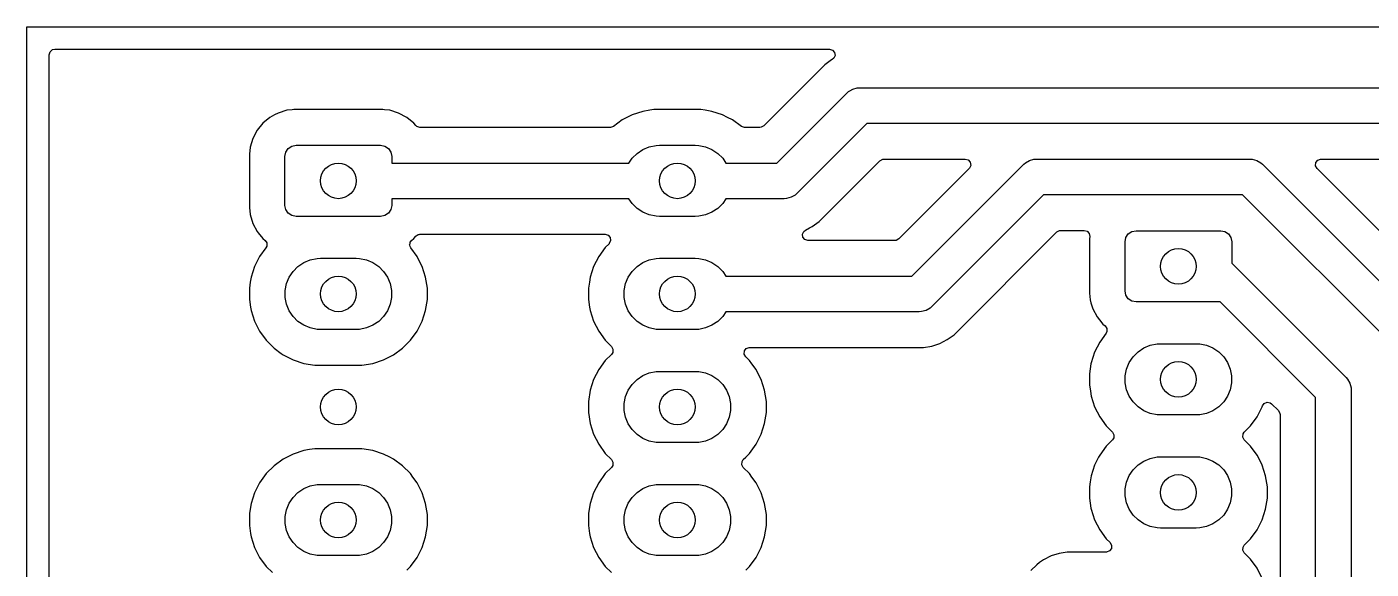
# Model space of a CAD drawing. Extents: x 44.5 to 133, y -119 to -55.5.
# Drawn here: x 44.5 to 74.71, y -67.68 to -55.5 of the extents above; entities that cross this region are included whole.
import ezdxf

# ---------------------------------------------------------------- set-up
doc = ezdxf.new("R2010")
doc.units = 0
doc.layers.add('BLACK', color=7, linetype='CONTINUOUS')

msp = doc.modelspace()

# ---------------------------------------------------------------- linework, layer by layer
at = {"layer": 'BLACK', "linetype": 'CONTINUOUS'}
for p, q in [((44.5, -55.5), (133, -55.5)), ((44.5, -119), (44.5, -55.5)), ((45.0005, -56.1245), (45.020185, -56.057461)), ((45.0005, -74.074038), (45.0005, -56.1245)), ((45.020185, -56.057461), (45.072989, -56.011706)), ((45.072989, -56.011706), (45.1245, -56.0005)), ((45.1245, -56.0005), (62.541638, -56.0005)), ((62.541638, -56.0005), (62.608677, -56.020185)), ((62.608677, -56.020185), (62.654432, -56.072989)), ((62.664376, -56.142147), (62.635351, -56.205703)), ((62.654432, -56.072989), (62.664376, -56.142147)), ((62.430423, -56.353512), (61.060755, -57.723181)), ((62.583302, -56.242438), (62.430423, -56.353512)), ((62.597932, -56.234985), (62.583302, -56.242438)), ((62.635351, -56.205703), (62.597932, -56.234985)), ((61.356014, -58.56), (62.929657, -56.986357)), ((62.929657, -56.986357), (62.968995, -56.951859)), ((62.968995, -56.951859), (62.996323, -56.936081)), ((62.996323, -56.936081), (63.059427, -56.899648)), ((63.059427, -56.899648), (63.16029, -56.872622)), ((63.16029, -56.872622), (63.2125, -56.8692)), ((63.2125, -56.8692), (76.7909, -56.8692)), ((50.344067, -57.374699), (50.146043, -57.434769)), ((50.460298, -57.363251), (50.344067, -57.374699)), ((50.498392, -57.3595), (50.460298, -57.363251)), ((52.501608, -57.3595), (50.498392, -57.3595)), ((52.536805, -57.362966), (52.501608, -57.3595)), ((52.655934, -57.374699), (52.536805, -57.362966)), ((52.655934, -57.3747), (52.655932, -57.374699)), ((52.655932, -57.374699), (52.655934, -57.374699)), ((52.853954, -57.434768), (52.655934, -57.3747)), ((58.345214, -57.39891), (58.105616, -57.47676)), ((58.498076, -57.374699), (58.345214, -57.39891)), ((58.594038, -57.3595), (58.498076, -57.374699)), ((59.645962, -57.3595), (58.594038, -57.3595)), ((59.74193, -57.3747), (59.645962, -57.3595)), ((59.894785, -57.39891), (59.74193, -57.3747)), ((60.134383, -57.47676), (59.894785, -57.39891)), ((49.803589, -57.663589), (49.672317, -57.823547)), ((49.963547, -57.532317), (49.803589, -57.663589)), ((49.963548, -57.532316), (49.963547, -57.532317)), ((49.96355, -57.532315), (49.963548, -57.532316)), ((50.067487, -57.476759), (49.96355, -57.532315)), ((50.146043, -57.434769), (50.067487, -57.476759)), ((53.03645, -57.532315), (52.853954, -57.434768)), ((53.036453, -57.532317), (53.03645, -57.532315)), ((53.19641, -57.663589), (53.036452, -57.532317)), ((53.036452, -57.532317), (53.036453, -57.532317)), ((53.237915, -57.714164), (53.19641, -57.663589)), ((57.881151, -57.591132), (57.682007, -57.735818)), ((58.105616, -57.47676), (57.881151, -57.591132)), ((60.243418, -57.532317), (60.134383, -57.47676)), ((60.358845, -57.59113), (60.243418, -57.532317)), ((60.358847, -57.591131), (60.358845, -57.59113)), ((60.358848, -57.591132), (60.358847, -57.591131)), ((60.557993, -57.735818), (60.358848, -57.591132)), ((63.378186, -57.6692), (61.804543, -59.242843)), ((76.625214, -57.6692), (63.378186, -57.6692)), ((49.672317, -57.823547), (49.574769, -58.006043)), ((53.26673, -57.739815), (53.237915, -57.714164)), ((53.333769, -57.7595), (53.26673, -57.739815)), ((57.609122, -57.7595), (53.333769, -57.7595)), ((57.616201, -57.759298), (57.609122, -57.7595)), ((57.682007, -57.735818), (57.616201, -57.759298)), ((60.563839, -57.739815), (60.557993, -57.735818)), ((60.630878, -57.7595), (60.563839, -57.739815)), ((60.973074, -57.7595), (60.630878, -57.7595)), ((60.999432, -57.756666), (60.973074, -57.7595)), ((61.060755, -57.723181), (60.999432, -57.756666)), ((49.514699, -58.204067), (49.4995, -58.358395)), ((49.574769, -58.006043), (49.514699, -58.204067)), ((50.31903, -58.314329), (50.373223, -58.233223)), ((50.373223, -58.233223), (50.454329, -58.17903)), ((50.454329, -58.17903), (50.55, -58.16)), ((50.55, -58.16), (52.45, -58.16)), ((52.45, -58.16), (52.545671, -58.17903)), ((52.545671, -58.17903), (52.626777, -58.233223)), ((52.626777, -58.233223), (52.68097, -58.314329)), ((58.212485, -58.341592), (58.342883, -58.254463)), ((58.342883, -58.254463), (58.487772, -58.194448)), ((58.487772, -58.194448), (58.641586, -58.163852)), ((58.641586, -58.163852), (58.72, -58.16)), ((58.72, -58.16), (59.52, -58.16)), ((59.52, -58.16), (59.598414, -58.163852)), ((59.598414, -58.163852), (59.752228, -58.194448)), ((59.752228, -58.194448), (59.897117, -58.254463)), ((59.897117, -58.254463), (60.027515, -58.341592)), ((49.4995, -58.358395), (49.4995, -59.561604)), ((50.3, -58.41), (50.31903, -58.314329)), ((50.3, -59.51), (50.3, -58.41)), ((52.68097, -58.314329), (52.7, -58.41)), ((52.7, -58.41), (52.7, -58.56)), ((52.7, -58.56), (58.029753, -58.56)), ((58.029753, -58.56), (58.101592, -58.452485)), ((58.101592, -58.452485), (58.212485, -58.341592)), ((60.027515, -58.341592), (60.138408, -58.452485)), ((60.138408, -58.452485), (60.210247, -58.56)), ((60.210247, -58.56), (61.356014, -58.56)), ((62.303774, -59.87569), (63.673445, -58.506019)), ((63.673445, -58.506019), (63.734768, -58.472534)), ((63.734768, -58.472534), (63.761126, -58.4697)), ((63.761126, -58.4697), (65.589575, -58.4697)), ((64.390714, -61.1), (66.902657, -58.588057)), ((65.589575, -58.4697), (65.656614, -58.489385)), ((65.656614, -58.489385), (65.702369, -58.542189)), ((65.702369, -58.542189), (65.712313, -58.611347)), ((66.902657, -58.588057), (66.941995, -58.553559)), ((66.941995, -58.553559), (67.032426, -58.501348)), ((67.032426, -58.501348), (67.13329, -58.474322)), ((67.13329, -58.474322), (67.1855, -58.4709)), ((67.1855, -58.4709), (71.9889, -58.4709)), ((71.9889, -58.4709), (72.04111, -58.474322)), ((72.04111, -58.474322), (72.141974, -58.501348)), ((72.141974, -58.501348), (72.232405, -58.553559)), ((72.232405, -58.553559), (72.271743, -58.588057)), ((72.271743, -58.588057), (75.881142, -62.197457)), ((73.46366, -58.620058), (73.468644, -58.550366)), ((73.468644, -58.550366), (73.510516, -58.494433)), ((73.510516, -58.494433), (73.57598, -58.470016)), ((73.57598, -58.470016), (73.584826, -58.4697)), ((73.584826, -58.4697), (76.242274, -58.4697)), ((65.677257, -58.681379), (64.847506, -59.51113)), ((65.683288, -58.674903), (65.677257, -58.681379)), ((65.712313, -58.611347), (65.683288, -58.674903)), ((73.497145, -58.681381), (73.46366, -58.620058)), ((75.787819, -60.972055), (73.497145, -58.681381)), ((50.31903, -59.605671), (50.3, -59.51)), ((52.7, -59.51), (52.68097, -59.605671)), ((58.029753, -59.36), (52.7, -59.36)), ((52.7, -59.36), (52.7, -59.51)), ((58.101592, -59.467515), (58.029753, -59.36)), ((58.212485, -59.578408), (58.101592, -59.467515)), ((60.138408, -59.467515), (60.027515, -59.578408)), ((60.210247, -59.36), (60.138408, -59.467515)), ((61.5217, -59.36), (60.210247, -59.36)), ((61.57391, -59.356578), (61.5217, -59.36)), ((61.674774, -59.329552), (61.57391, -59.356578)), ((61.765205, -59.277341), (61.674774, -59.329552)), ((61.804543, -59.242843), (61.765205, -59.277341)), ((64.847506, -59.51113), (64.095455, -60.263181)), ((67.351186, -59.2709), (64.839243, -61.782843)), ((71.823214, -59.2709), (67.351186, -59.2709)), ((75.1983, -62.645985), (71.823214, -59.2709)), ((49.4995, -59.561604), (49.514699, -59.715932)), ((49.514699, -59.715932), (49.5147, -59.715934)), ((49.5147, -59.715934), (49.574768, -59.913954)), ((50.373223, -59.686777), (50.31903, -59.605671)), ((50.454329, -59.74097), (50.373223, -59.686777)), ((50.55, -59.76), (50.454329, -59.74097)), ((52.45, -59.76), (50.55, -59.76)), ((52.545671, -59.74097), (52.45, -59.76)), ((52.626777, -59.686777), (52.545671, -59.74097)), ((52.68097, -59.605671), (52.626777, -59.686777)), ((58.342883, -59.665537), (58.212485, -59.578408)), ((58.487772, -59.725552), (58.342883, -59.665537)), ((58.641586, -59.756148), (58.487772, -59.725552)), ((58.72, -59.76), (58.641586, -59.756148)), ((59.52, -59.76), (58.72, -59.76)), ((59.598414, -59.756148), (59.52, -59.76)), ((59.752228, -59.725552), (59.598414, -59.756148)), ((59.897117, -59.665537), (59.752228, -59.725552)), ((60.027515, -59.578408), (59.897117, -59.665537)), ((49.574768, -59.913954), (49.672315, -60.09645)), ((49.672315, -60.09645), (49.694979, -60.124066)), ((61.930872, -60.157853), (61.959897, -60.094297)), ((61.959897, -60.094297), (61.997315, -60.065015)), ((61.997315, -60.065015), (62.09202, -60.01676)), ((62.09202, -60.01676), (62.150899, -59.98676)), ((62.150899, -59.98676), (62.303774, -59.87569)), ((65.338474, -62.41569), (67.646444, -60.107718)), ((67.646444, -60.107718), (67.707767, -60.074234)), ((67.707767, -60.074234), (67.734125, -60.0714)), ((67.734125, -60.0714), (68.263074, -60.0714)), ((68.263074, -60.0714), (68.330113, -60.091085)), ((68.330113, -60.091085), (68.375868, -60.143889)), ((69.253223, -60.153223), (69.334329, -60.09903)), ((69.334329, -60.09903), (69.43, -60.08)), ((69.43, -60.08), (71.33, -60.08)), ((71.33, -60.08), (71.425671, -60.09903)), ((71.425671, -60.09903), (71.506777, -60.153223)), ((49.694979, -60.124066), (49.80359, -60.25641)), ((49.80359, -60.25641), (49.852049, -60.29618)), ((49.852049, -60.29618), (49.891383, -60.353926)), ((49.891383, -60.353926), (49.893254, -60.42377)), ((53.102816, -60.399112), (53.110517, -60.365992)), ((53.103163, -60.400086), (53.102816, -60.399112)), ((53.102946, -60.401097), (53.103163, -60.400086)), ((53.114873, -60.432904), (53.102946, -60.401097)), ((53.110517, -60.365992), (53.117677, -60.332798)), ((53.117677, -60.332798), (53.118455, -60.331856)), ((53.118455, -60.331856), (53.118641, -60.331058)), ((53.118641, -60.331058), (53.138779, -60.304506)), ((53.138779, -60.304506), (53.143153, -60.300116)), ((53.143153, -60.300116), (53.19641, -60.25641)), ((53.19641, -60.25641), (53.241708, -60.201213)), ((53.241708, -60.201213), (53.245934, -60.196973)), ((53.245934, -60.196973), (53.271533, -60.182935)), ((53.271533, -60.182935), (53.295661, -60.166501)), ((53.295661, -60.166501), (53.303861, -60.165209)), ((53.303861, -60.165209), (53.307198, -60.16338)), ((53.307198, -60.16338), (53.312937, -60.16378)), ((53.312937, -60.16378), (53.333769, -60.1605)), ((53.333769, -60.1605), (57.496689, -60.1605)), ((57.496689, -60.1605), (57.563728, -60.180185)), ((57.58437, -60.372181), (57.499205, -60.457345)), ((57.563728, -60.180185), (57.609483, -60.232989)), ((57.590402, -60.365703), (57.58437, -60.372181)), ((57.619427, -60.302147), (57.590402, -60.365703)), ((57.609483, -60.232989), (57.619427, -60.302147)), ((61.940816, -60.227011), (61.930872, -60.157853)), ((61.986571, -60.279815), (61.940816, -60.227011)), ((62.05361, -60.2995), (61.986571, -60.279815)), ((64.007774, -60.2995), (62.05361, -60.2995)), ((64.034132, -60.296666), (64.007774, -60.2995)), ((64.095455, -60.263181), (64.034132, -60.296666)), ((68.375868, -60.143889), (68.386477, -60.207554)), ((68.380759, -60.265616), (68.3795, -60.278395)), ((68.3795, -60.278395), (68.3795, -61.481604)), ((68.386477, -60.207554), (68.380759, -60.265616)), ((69.18, -60.33), (69.19903, -60.234329)), ((69.18, -61.43), (69.18, -60.33)), ((69.19903, -60.234329), (69.253223, -60.153223)), ((71.506777, -60.153223), (71.56097, -60.234329)), ((71.56097, -60.234329), (71.58, -60.33)), ((71.58, -60.33), (71.58, -60.810714)), ((49.731129, -60.661155), (49.61676, -60.885616)), ((49.873703, -60.464918), (49.731129, -60.661155)), ((49.893254, -60.42377), (49.873703, -60.464918)), ((50.867772, -60.734448), (51.021586, -60.703852)), ((51.021586, -60.703852), (51.1, -60.7)), ((51.1, -60.7), (51.9, -60.7)), ((51.9, -60.7), (51.978414, -60.703852)), ((51.978414, -60.703852), (52.132228, -60.734448)), ((53.126296, -60.464918), (53.114873, -60.432904)), ((53.26887, -60.661155), (53.126296, -60.464918)), ((53.310997, -60.743834), (53.26887, -60.661155)), ((57.351132, -60.661151), (57.23676, -60.885616)), ((57.499201, -60.45735), (57.351132, -60.661151)), ((57.499205, -60.457345), (57.499201, -60.45735)), ((58.487772, -60.734448), (58.641586, -60.703852)), ((58.641586, -60.703852), (58.72, -60.7)), ((58.72, -60.7), (59.52, -60.7)), ((59.52, -60.7), (59.598414, -60.703852)), ((59.598414, -60.703852), (59.752228, -60.734448)), ((49.61676, -60.885616), (49.53891, -61.125214)), ((50.394463, -61.122883), (50.481592, -60.992485)), ((50.481592, -60.992485), (50.592485, -60.881592)), ((50.592485, -60.881592), (50.722883, -60.794463)), ((50.722883, -60.794463), (50.867772, -60.734448)), ((52.132228, -60.734448), (52.277117, -60.794463)), ((52.277117, -60.794463), (52.407515, -60.881592)), ((52.407515, -60.881592), (52.518408, -60.992485)), ((52.518408, -60.992485), (52.605537, -61.122883)), ((53.383239, -60.885616), (53.310997, -60.743834)), ((53.383239, -60.885618), (53.383239, -60.885616)), ((53.383241, -60.885621), (53.383239, -60.885618)), ((53.46109, -61.125215), (53.383241, -60.885621)), ((57.23676, -60.885616), (57.15891, -61.125214)), ((58.014463, -61.122883), (58.101592, -60.992485)), ((58.101592, -60.992485), (58.212485, -60.881592)), ((58.212485, -60.881592), (58.342883, -60.794463)), ((58.342883, -60.794463), (58.487772, -60.734448)), ((59.752228, -60.734448), (59.897117, -60.794463)), ((59.897117, -60.794463), (60.027515, -60.881592)), ((60.027515, -60.881592), (60.138408, -60.992485)), ((60.138408, -60.992485), (60.210247, -61.1)), ((71.58, -60.810714), (74.147342, -63.378057)), ((49.521392, -61.235818), (49.4995, -61.374038)), ((49.53891, -61.125214), (49.521392, -61.235818)), ((50.303852, -61.421586), (50.334448, -61.267772)), ((50.334448, -61.267772), (50.394463, -61.122883)), ((52.605537, -61.122883), (52.665552, -61.267772)), ((52.665552, -61.267772), (52.696148, -61.421586)), ((53.5005, -61.374038), (53.46109, -61.125215)), ((57.141392, -61.235818), (57.1195, -61.374038)), ((57.15891, -61.125214), (57.141392, -61.235818)), ((57.923852, -61.421586), (57.954448, -61.267772)), ((57.954448, -61.267772), (58.014463, -61.122883)), ((60.210247, -61.1), (64.390714, -61.1)), ((49.4995, -61.374038), (49.4995, -61.625962)), ((49.4995, -61.625962), (49.526741, -61.797953)), ((50.303852, -61.578414), (50.303852, -61.421586)), ((50.334448, -61.732228), (50.303852, -61.578414)), ((52.696148, -61.578414), (52.665552, -61.732228)), ((52.696148, -61.421586), (52.696148, -61.578414)), ((53.46109, -61.874785), (53.5005, -61.625962)), ((53.5005, -61.625962), (53.5005, -61.374038)), ((57.1195, -61.374038), (57.1195, -61.625962)), ((57.1195, -61.625962), (57.146741, -61.797953)), ((57.923852, -61.578414), (57.923852, -61.421586)), ((57.954448, -61.732228), (57.923852, -61.578414)), ((68.3795, -61.481604), (68.394699, -61.635932)), ((69.19903, -61.525671), (69.18, -61.43)), ((69.253223, -61.606777), (69.19903, -61.525671)), ((69.334329, -61.66097), (69.253223, -61.606777)), ((49.526741, -61.797953), (49.53891, -61.874785)), ((49.53891, -61.874785), (49.61676, -62.114383)), ((50.394463, -61.877117), (50.334448, -61.732228)), ((50.481592, -62.007515), (50.394463, -61.877117)), ((52.605537, -61.877117), (52.518408, -62.007515)), ((52.665552, -61.732228), (52.605537, -61.877117)), ((53.383241, -62.114379), (53.46109, -61.874785)), ((57.146741, -61.797953), (57.15891, -61.874785)), ((57.15891, -61.874785), (57.23676, -62.114383)), ((58.014463, -61.877117), (57.954448, -61.732228)), ((58.101592, -62.007515), (58.014463, -61.877117)), ((60.210247, -61.9), (60.138408, -62.007515)), ((64.5564, -61.9), (60.210247, -61.9)), ((64.60861, -61.896578), (64.5564, -61.9)), ((64.709474, -61.869552), (64.60861, -61.896578)), ((64.799905, -61.817341), (64.709474, -61.869552)), ((64.839243, -61.782843), (64.799905, -61.817341)), ((68.394699, -61.635932), (68.413989, -61.699522)), ((68.413989, -61.699522), (68.454768, -61.833954)), ((68.454768, -61.833954), (68.552315, -62.01645)), ((69.43, -61.68), (69.334329, -61.66097)), ((71.317914, -61.68), (69.43, -61.68)), ((73.4645, -63.826585), (71.317914, -61.68)), ((49.61676, -62.114383), (49.731132, -62.338848)), ((50.592485, -62.118408), (50.481592, -62.007515)), ((50.722883, -62.205537), (50.592485, -62.118408)), ((50.867772, -62.265552), (50.722883, -62.205537)), ((52.277117, -62.205537), (52.132228, -62.265552)), ((52.407515, -62.118408), (52.277117, -62.205537)), ((52.518408, -62.007515), (52.407515, -62.118408)), ((53.26887, -62.338845), (53.383241, -62.114379)), ((57.23676, -62.114383), (57.351132, -62.338848)), ((58.212485, -62.118408), (58.101592, -62.007515)), ((58.342883, -62.205537), (58.212485, -62.118408)), ((58.487772, -62.265552), (58.342883, -62.205537)), ((59.897117, -62.205537), (59.752228, -62.265552)), ((60.027515, -62.118408), (59.897117, -62.205537)), ((60.138408, -62.007515), (60.027515, -62.118408)), ((68.552315, -62.01645), (68.608748, -62.085214)), ((68.608748, -62.085214), (68.68359, -62.17641)), ((68.68359, -62.17641), (68.732049, -62.21618)), ((68.732049, -62.21618), (68.771383, -62.273926)), ((49.731132, -62.338848), (49.879201, -62.542649)), ((51.021586, -62.296148), (50.867772, -62.265552)), ((51.1, -62.3), (51.021586, -62.296148)), ((51.9, -62.3), (51.1, -62.3)), ((51.978414, -62.296148), (51.9, -62.3)), ((52.132228, -62.265552), (51.978414, -62.296148)), ((53.120793, -62.542656), (53.26887, -62.338845)), ((57.351132, -62.338848), (57.499201, -62.542649)), ((58.641586, -62.296148), (58.487772, -62.265552)), ((58.72, -62.3), (58.641586, -62.296148)), ((59.52, -62.3), (58.72, -62.3)), ((59.598414, -62.296148), (59.52, -62.3)), ((59.752228, -62.265552), (59.598414, -62.296148)), ((65.017232, -62.612547), (65.185599, -62.52676)), ((65.185599, -62.52676), (65.338474, -62.41569)), ((68.753703, -62.384918), (68.611129, -62.581155)), ((68.773254, -62.34377), (68.753703, -62.384918)), ((68.771383, -62.273926), (68.773254, -62.34377)), ((49.879201, -62.542649), (49.879205, -62.542654)), ((49.879205, -62.542654), (50.057345, -62.720794)), ((50.057345, -62.720794), (50.05735, -62.720798)), ((50.05735, -62.720798), (50.214241, -62.834785)), ((50.214241, -62.834785), (50.261155, -62.86887)), ((52.738845, -62.86887), (52.942656, -62.720793)), ((52.942656, -62.720793), (53.120793, -62.542656)), ((57.499201, -62.542649), (57.499205, -62.542654)), ((57.499205, -62.542654), (57.63887, -62.682319)), ((57.63887, -62.682319), (57.672355, -62.743642)), ((57.667371, -62.813334), (57.63887, -62.857681)), ((57.672355, -62.743642), (57.667371, -62.813334)), ((60.622145, -62.850858), (60.627129, -62.781166)), ((60.627129, -62.781166), (60.669001, -62.725233)), ((60.669001, -62.725233), (60.734465, -62.700816)), ((60.734465, -62.700816), (60.743311, -62.7005)), ((60.743311, -62.7005), (64.650886, -62.7005)), ((64.650886, -62.7005), (64.837518, -62.67094)), ((64.837518, -62.67094), (65.017232, -62.612547)), ((68.49676, -62.805616), (68.41891, -63.045214)), ((68.611129, -62.581155), (68.49676, -62.805616)), ((69.361592, -62.912485), (69.472485, -62.801592)), ((69.472485, -62.801592), (69.602883, -62.714463)), ((69.602883, -62.714463), (69.747772, -62.654448)), ((69.747772, -62.654448), (69.901586, -62.623852)), ((69.901586, -62.623852), (69.98, -62.62)), ((69.98, -62.62), (70.78, -62.62)), ((70.78, -62.62), (70.858414, -62.623852)), ((70.858414, -62.623852), (71.012228, -62.654448)), ((71.012228, -62.654448), (71.157117, -62.714463)), ((71.157117, -62.714463), (71.287515, -62.801592)), ((71.287515, -62.801592), (71.398408, -62.912485)), ((50.261155, -62.86887), (50.346158, -62.912181)), ((50.346158, -62.912181), (50.485616, -62.983239)), ((50.485616, -62.983239), (50.485618, -62.983239)), ((50.485618, -62.983239), (50.485621, -62.983241)), ((50.485621, -62.983241), (50.725215, -63.06109)), ((50.725215, -63.06109), (50.974038, -63.1005)), ((50.974038, -63.1005), (50.974039, -63.1005)), ((50.974039, -63.1005), (52.025961, -63.1005)), ((52.025961, -63.1005), (52.025962, -63.1005)), ((52.025962, -63.1005), (52.274785, -63.06109)), ((52.274785, -63.06109), (52.514379, -62.983241)), ((52.514379, -62.983241), (52.738845, -62.86887)), ((57.499201, -62.99735), (57.351132, -63.201151)), ((57.499205, -62.997345), (57.499201, -62.99735)), ((57.63887, -62.857681), (57.499205, -62.997345)), ((60.65563, -62.912181), (60.622145, -62.850858)), ((60.740794, -62.997345), (60.65563, -62.912181)), ((60.740798, -62.99735), (60.740794, -62.997345)), ((60.796762, -63.074379), (60.740798, -62.99735)), ((60.88887, -63.201155), (60.796762, -63.074379)), ((68.414291, -63.074379), (68.3795, -63.294038)), ((68.41891, -63.045214), (68.414291, -63.074379)), ((69.214448, -63.187772), (69.274463, -63.042883)), ((69.274463, -63.042883), (69.361592, -62.912485)), ((71.398408, -62.912485), (71.485537, -63.042883)), ((71.485537, -63.042883), (71.545552, -63.187772)), ((57.23676, -63.425616), (57.15891, -63.665214)), ((57.351132, -63.201151), (57.23676, -63.425616)), ((58.101592, -63.532485), (58.212485, -63.421592)), ((58.212485, -63.421592), (58.342883, -63.334463)), ((58.342883, -63.334463), (58.487772, -63.274448)), ((58.487772, -63.274448), (58.641586, -63.243852)), ((58.641586, -63.243852), (58.72, -63.24)), ((58.72, -63.24), (59.52, -63.24)), ((59.52, -63.24), (59.598414, -63.243852)), ((59.598414, -63.243852), (59.752228, -63.274448)), ((59.752228, -63.274448), (59.897117, -63.334463)), ((59.897117, -63.334463), (60.027515, -63.421592)), ((60.027515, -63.421592), (60.138408, -63.532485)), ((60.936196, -63.294038), (60.88887, -63.201155)), ((61.003239, -63.425616), (60.936196, -63.294038)), ((61.003239, -63.425618), (61.003239, -63.425616)), ((61.003241, -63.425621), (61.003239, -63.425618)), ((61.08109, -63.665215), (61.003241, -63.425621)), ((68.3795, -63.294038), (68.3795, -63.545962)), ((69.183852, -63.341586), (69.214448, -63.187772)), ((69.183852, -63.498414), (69.183852, -63.341586)), ((71.545552, -63.187772), (71.576148, -63.341586)), ((71.576148, -63.341586), (71.576148, -63.498414)), ((74.147342, -63.378057), (74.181841, -63.417395)), ((74.181841, -63.417395), (74.234052, -63.507827)), ((57.15891, -63.665214), (57.1195, -63.914038)), ((57.954448, -63.807772), (58.014463, -63.662883)), ((58.014463, -63.662883), (58.101592, -63.532485)), ((60.138408, -63.532485), (60.225537, -63.662883)), ((60.225537, -63.662883), (60.285552, -63.807772)), ((61.1205, -63.914038), (61.08109, -63.665215)), ((68.3795, -63.545962), (68.40194, -63.687642)), ((68.40194, -63.687642), (68.41891, -63.794785)), ((69.214448, -63.652228), (69.183852, -63.498414)), ((69.274463, -63.797117), (69.214448, -63.652228)), ((71.545552, -63.652228), (71.485537, -63.797117)), ((71.576148, -63.498414), (71.545552, -63.652228)), ((74.234052, -63.507827), (74.261078, -63.60869)), ((74.261078, -63.60869), (74.2645, -63.6609)), ((74.2645, -63.6609), (74.2645, -75.084414)), ((57.1195, -63.914038), (57.1195, -64.165961)), ((57.923852, -63.961586), (57.954448, -63.807772)), ((57.923852, -64.118414), (57.923852, -63.961586)), ((60.285552, -63.807772), (60.316148, -63.961586)), ((60.316148, -63.961586), (60.316148, -64.118414)), ((61.1205, -64.165962), (61.1205, -63.914038)), ((68.41891, -63.794785), (68.49676, -64.034383)), ((68.49676, -64.034383), (68.611132, -64.258848)), ((69.361592, -63.927515), (69.274463, -63.797117)), ((69.472485, -64.038408), (69.361592, -63.927515)), ((69.602883, -64.125537), (69.472485, -64.038408)), ((71.287515, -64.038408), (71.157117, -64.125537)), ((71.398408, -63.927515), (71.287515, -64.038408)), ((71.485537, -63.797117), (71.398408, -63.927515)), ((72.14887, -64.258845), (72.263241, -64.034379)), ((72.263241, -64.034379), (72.268635, -64.017776)), ((72.268635, -64.017776), (72.308071, -63.960101)), ((72.308071, -63.960101), (72.372429, -63.932901)), ((72.372429, -63.932901), (72.441275, -63.944813)), ((72.441275, -63.944813), (72.474248, -63.968411)), ((72.474248, -63.968411), (72.627681, -64.121844)), ((73.4645, -75.2501), (73.4645, -63.826585)), ((57.1195, -64.165961), (57.15891, -64.414785)), ((57.954448, -64.272228), (57.923852, -64.118414)), ((58.014463, -64.417117), (57.954448, -64.272228)), ((60.285552, -64.272228), (60.225537, -64.417117)), ((60.316148, -64.118414), (60.285552, -64.272228)), ((61.08109, -64.414785), (61.1205, -64.165962)), ((68.611132, -64.258848), (68.759201, -64.462649)), ((69.747772, -64.185552), (69.602883, -64.125537)), ((69.901586, -64.216148), (69.747772, -64.185552)), ((69.98, -64.22), (69.901586, -64.216148)), ((70.78, -64.22), (69.98, -64.22)), ((70.858414, -64.216148), (70.78, -64.22)), ((71.012228, -64.185552), (70.858414, -64.216148)), ((71.157117, -64.125537), (71.012228, -64.185552)), ((72.000793, -64.462656), (72.14887, -64.258845)), ((72.627681, -64.121844), (72.661166, -64.183167)), ((72.661166, -64.183167), (72.664, -64.209525)), ((72.664, -64.209525), (72.664, -75.344586)), ((57.15891, -64.414785), (57.23676, -64.654383)), ((58.101592, -64.547515), (58.014463, -64.417117)), ((58.212485, -64.658408), (58.101592, -64.547515)), ((60.138408, -64.547515), (60.027515, -64.658408)), ((60.225537, -64.417117), (60.138408, -64.547515)), ((61.003241, -64.654379), (61.08109, -64.414785)), ((68.759201, -64.462649), (68.759205, -64.462654)), ((68.759205, -64.462654), (68.89887, -64.602319)), ((68.89887, -64.602319), (68.932355, -64.663642)), ((71.827645, -64.716358), (71.832629, -64.646666)), ((71.832629, -64.646666), (71.86113, -64.602319)), ((71.86113, -64.602319), (71.930902, -64.532547)), ((71.930902, -64.532547), (72.000793, -64.462656)), ((57.23676, -64.654383), (57.351132, -64.878848)), ((57.351132, -64.878848), (57.499201, -65.082649)), ((58.342883, -64.745537), (58.212485, -64.658408)), ((58.487772, -64.805552), (58.342883, -64.745537)), ((58.641586, -64.836148), (58.487772, -64.805552)), ((58.72, -64.84), (58.641586, -64.836148)), ((59.52, -64.84), (58.72, -64.84)), ((59.598414, -64.836148), (59.52, -64.84)), ((59.752228, -64.805552), (59.598414, -64.836148)), ((59.897117, -64.745537), (59.752228, -64.805552)), ((60.027515, -64.658408), (59.897117, -64.745537)), ((60.740793, -65.082656), (60.88887, -64.878845)), ((60.88887, -64.878845), (61.003241, -64.654379)), ((68.759201, -64.91735), (68.611133, -65.12115)), ((68.759205, -64.917345), (68.759201, -64.91735)), ((68.89887, -64.777681), (68.759205, -64.917345)), ((68.927371, -64.733334), (68.89887, -64.777681)), ((68.932355, -64.663642), (68.927371, -64.733334)), ((71.86113, -64.777681), (71.827645, -64.716358)), ((72.000794, -64.917345), (71.86113, -64.777681)), ((72.000798, -64.91735), (72.000794, -64.917345)), ((72.148867, -65.12115), (72.000798, -64.91735)), ((50.261151, -65.211132), (50.05735, -65.359201)), ((50.485616, -65.09676), (50.261151, -65.211132)), ((50.725214, -65.01891), (50.485616, -65.09676)), ((50.849626, -64.999205), (50.725214, -65.01891)), ((50.974038, -64.9795), (50.849626, -64.999205)), ((52.025962, -64.9795), (50.974038, -64.9795)), ((52.274785, -65.01891), (52.025962, -64.9795)), ((52.514383, -65.09676), (52.274785, -65.01891)), ((52.653842, -65.167819), (52.514383, -65.09676)), ((52.738845, -65.21113), (52.653842, -65.167819)), ((52.738847, -65.211131), (52.738845, -65.21113)), ((52.738848, -65.211132), (52.738847, -65.211131)), ((52.942649, -65.359201), (52.738848, -65.211132)), ((57.499201, -65.082649), (57.499205, -65.082654)), ((57.499205, -65.082654), (57.63887, -65.222319)), ((57.63887, -65.222319), (57.672355, -65.283642)), ((60.572629, -65.266666), (60.60113, -65.222319)), ((60.60113, -65.222319), (60.65563, -65.167819)), ((60.65563, -65.167819), (60.740793, -65.082656)), ((68.587354, -65.167819), (68.49676, -65.345616)), ((68.61113, -65.121155), (68.587354, -65.167819)), ((68.611131, -65.121152), (68.61113, -65.121155)), ((68.611133, -65.12115), (68.611131, -65.121152)), ((69.472485, -65.341592), (69.602883, -65.254463)), ((69.602883, -65.254463), (69.747772, -65.194448)), ((69.747772, -65.194448), (69.901586, -65.163852)), ((69.901586, -65.163852), (69.98, -65.16)), ((69.98, -65.16), (70.78, -65.16)), ((70.78, -65.16), (70.858414, -65.163852)), ((70.858414, -65.163852), (71.012228, -65.194448)), ((71.012228, -65.194448), (71.157117, -65.254463)), ((71.157117, -65.254463), (71.287515, -65.341592)), ((72.148868, -65.121152), (72.148867, -65.12115)), ((72.14887, -65.121155), (72.148868, -65.121152)), ((72.200416, -65.222319), (72.14887, -65.121155)), ((72.263239, -65.345616), (72.200416, -65.222319)), ((49.879201, -65.53735), (49.731132, -65.741151)), ((49.879205, -65.537345), (49.879201, -65.53735)), ((50.057345, -65.359205), (49.879205, -65.537345)), ((50.05735, -65.359201), (50.057345, -65.359205)), ((52.942654, -65.359205), (52.942649, -65.359201)), ((53.120794, -65.537345), (52.942654, -65.359205)), ((53.120798, -65.53735), (53.120794, -65.537345)), ((53.176762, -65.614379), (53.120798, -65.53735)), ((57.499201, -65.53735), (57.351132, -65.741151)), ((57.499205, -65.537345), (57.499201, -65.53735)), ((57.63887, -65.397681), (57.499205, -65.537345)), ((57.667371, -65.353334), (57.63887, -65.397681)), ((57.672355, -65.283642), (57.667371, -65.353334)), ((60.567645, -65.336358), (60.572629, -65.266666)), ((60.60113, -65.397681), (60.567645, -65.336358)), ((60.740794, -65.537345), (60.60113, -65.397681)), ((60.740798, -65.53735), (60.740794, -65.537345)), ((60.796762, -65.614379), (60.740798, -65.53735)), ((68.49676, -65.345616), (68.41891, -65.585214)), ((69.274463, -65.582883), (69.361592, -65.452485)), ((69.361592, -65.452485), (69.472485, -65.341592)), ((71.287515, -65.341592), (71.398408, -65.452485)), ((71.398408, -65.452485), (71.485537, -65.582883)), ((72.263239, -65.345618), (72.263239, -65.345616)), ((72.263241, -65.345621), (72.263239, -65.345618)), ((72.34109, -65.585215), (72.263241, -65.345621)), ((49.731132, -65.741151), (49.61676, -65.965616)), ((50.722883, -65.874463), (50.867772, -65.814448)), ((50.867772, -65.814448), (51.021586, -65.783852)), ((51.021586, -65.783852), (51.1, -65.78)), ((51.1, -65.78), (51.9, -65.78)), ((51.9, -65.78), (51.978414, -65.783852)), ((51.978414, -65.783852), (52.132228, -65.814448)), ((52.132228, -65.814448), (52.277117, -65.874463)), ((53.26887, -65.741155), (53.176762, -65.614379)), ((53.316196, -65.834038), (53.26887, -65.741155)), ((53.383239, -65.965616), (53.316196, -65.834038)), ((57.351132, -65.741151), (57.23676, -65.965616)), ((58.342883, -65.874463), (58.487772, -65.814448)), ((58.487772, -65.814448), (58.641586, -65.783852)), ((58.641586, -65.783852), (58.72, -65.78)), ((58.72, -65.78), (59.52, -65.78)), ((59.52, -65.78), (59.598414, -65.783852)), ((59.598414, -65.783852), (59.752228, -65.814448)), ((59.752228, -65.814448), (59.897117, -65.874463)), ((60.88887, -65.741155), (60.796762, -65.614379)), ((60.936196, -65.834038), (60.88887, -65.741155)), ((61.003239, -65.965616), (60.936196, -65.834038)), ((68.396917, -65.724071), (68.3795, -65.834038)), ((68.3795, -65.834038), (68.3795, -66.085962)), ((68.41891, -65.585214), (68.396917, -65.724071)), ((69.183852, -65.881586), (69.214448, -65.727772)), ((69.214448, -65.727772), (69.274463, -65.582883)), ((71.485537, -65.582883), (71.545552, -65.727772)), ((71.545552, -65.727772), (71.576148, -65.881586)), ((72.3805, -65.834038), (72.34109, -65.585215)), ((72.3805, -66.085962), (72.3805, -65.834038)), ((49.61676, -65.965616), (49.53891, -66.205214)), ((50.394463, -66.202883), (50.481592, -66.072485)), ((50.481592, -66.072485), (50.592485, -65.961592)), ((50.592485, -65.961592), (50.722883, -65.874463)), ((52.277117, -65.874463), (52.407515, -65.961592)), ((52.407515, -65.961592), (52.518408, -66.072485)), ((52.518408, -66.072485), (52.605537, -66.202883)), ((53.383239, -65.965618), (53.383239, -65.965616)), ((53.383241, -65.965621), (53.383239, -65.965618)), ((53.46109, -66.205215), (53.383241, -65.965621)), ((57.23676, -65.965616), (57.15891, -66.205214)), ((58.014463, -66.202883), (58.101592, -66.072485)), ((58.101592, -66.072485), (58.212485, -65.961592)), ((58.212485, -65.961592), (58.342883, -65.874463)), ((59.897117, -65.874463), (60.027515, -65.961592)), ((60.027515, -65.961592), (60.138408, -66.072485)), ((60.138408, -66.072485), (60.225537, -66.202883)), ((61.003239, -65.965618), (61.003239, -65.965616)), ((61.003241, -65.965621), (61.003239, -65.965618)), ((61.08109, -66.205215), (61.003241, -65.965621)), ((68.3795, -66.085962), (68.415512, -66.313334)), ((69.183852, -66.038414), (69.183852, -65.881586)), ((69.214448, -66.192228), (69.183852, -66.038414)), ((71.576148, -66.038414), (71.545552, -66.192228)), ((71.576148, -65.881586), (71.576148, -66.038414)), ((72.34109, -66.334785), (72.3805, -66.085962)), ((49.504377, -66.423245), (49.4995, -66.454038)), ((49.4995, -66.454038), (49.4995, -66.705962)), ((49.53891, -66.205214), (49.504377, -66.423245)), ((50.303852, -66.501586), (50.334448, -66.347772)), ((50.334448, -66.347772), (50.394463, -66.202883)), ((52.605537, -66.202883), (52.665552, -66.347772)), ((52.665552, -66.347772), (52.696148, -66.501586)), ((53.5005, -66.454038), (53.46109, -66.205215)), ((53.5005, -66.705962), (53.5005, -66.454038)), ((57.124377, -66.423245), (57.1195, -66.454038)), ((57.1195, -66.454038), (57.1195, -66.705962)), ((57.15891, -66.205214), (57.124377, -66.423245)), ((57.923852, -66.501586), (57.954448, -66.347772)), ((57.954448, -66.347772), (58.014463, -66.202883)), ((60.225537, -66.202883), (60.285552, -66.347772)), ((60.285552, -66.347772), (60.316148, -66.501586)), ((61.1205, -66.454038), (61.08109, -66.205215)), ((61.1205, -66.705962), (61.1205, -66.454038)), ((68.415512, -66.313334), (68.41891, -66.334785)), ((68.41891, -66.334785), (68.49676, -66.574383)), ((69.274463, -66.337117), (69.214448, -66.192228)), ((69.361592, -66.467515), (69.274463, -66.337117)), ((71.485537, -66.337117), (71.398408, -66.467515)), ((71.545552, -66.192228), (71.485537, -66.337117)), ((72.263241, -66.574379), (72.34109, -66.334785)), ((49.4995, -66.705962), (49.528027, -66.886072)), ((50.303852, -66.658414), (50.303852, -66.501586)), ((50.334448, -66.812228), (50.303852, -66.658414)), ((52.696148, -66.658414), (52.665552, -66.812228)), ((52.696148, -66.501586), (52.696148, -66.658414)), ((53.46109, -66.954785), (53.5005, -66.705962)), ((57.1195, -66.705962), (57.148027, -66.886072)), ((57.923852, -66.658414), (57.923852, -66.501586)), ((57.954448, -66.812228), (57.923852, -66.658414)), ((60.316148, -66.658414), (60.285552, -66.812228)), ((60.316148, -66.501586), (60.316148, -66.658414)), ((61.08109, -66.954785), (61.1205, -66.705962)), ((68.49676, -66.574383), (68.611132, -66.798848)), ((69.472485, -66.578408), (69.361592, -66.467515)), ((69.602883, -66.665537), (69.472485, -66.578408)), ((69.747772, -66.725552), (69.602883, -66.665537)), ((69.901586, -66.756148), (69.747772, -66.725552)), ((69.98, -66.76), (69.901586, -66.756148)), ((70.78, -66.76), (69.98, -66.76)), ((70.858414, -66.756148), (70.78, -66.76)), ((71.012228, -66.725552), (70.858414, -66.756148)), ((71.157117, -66.665537), (71.012228, -66.725552)), ((71.287515, -66.578408), (71.157117, -66.665537)), ((71.398408, -66.467515), (71.287515, -66.578408)), ((72.14887, -66.798845), (72.263241, -66.574379)), ((49.528027, -66.886072), (49.53891, -66.954785)), ((49.53891, -66.954785), (49.61676, -67.194383)), ((50.394463, -66.957117), (50.334448, -66.812228)), ((50.481592, -67.087515), (50.394463, -66.957117)), ((52.605537, -66.957117), (52.518408, -67.087515)), ((52.665552, -66.812228), (52.605537, -66.957117)), ((53.383241, -67.194379), (53.46109, -66.954785)), ((57.148027, -66.886072), (57.15891, -66.954785)), ((57.15891, -66.954785), (57.23676, -67.194383)), ((58.014463, -66.957117), (57.954448, -66.812228)), ((58.101592, -67.087515), (58.014463, -66.957117)), ((60.225537, -66.957117), (60.138408, -67.087515)), ((60.285552, -66.812228), (60.225537, -66.957117)), ((61.003241, -67.194379), (61.08109, -66.954785)), ((68.611132, -66.798848), (68.759201, -67.002649)), ((68.759201, -67.002649), (68.759205, -67.002654)), ((68.759205, -67.002654), (68.84437, -67.087819)), ((71.930902, -67.072547), (72.000793, -67.002656)), ((72.000793, -67.002656), (72.14887, -66.798845)), ((49.61676, -67.194383), (49.731132, -67.418848)), ((50.592485, -67.198408), (50.481592, -67.087515)), ((50.722883, -67.285537), (50.592485, -67.198408)), ((50.867772, -67.345552), (50.722883, -67.285537)), ((51.021586, -67.376148), (50.867772, -67.345552)), ((52.132228, -67.345552), (51.978414, -67.376148)), ((52.277117, -67.285537), (52.132228, -67.345552)), ((52.407515, -67.198408), (52.277117, -67.285537)), ((52.518408, -67.087515), (52.407515, -67.198408)), ((53.26887, -67.418845), (53.383241, -67.194379)), ((57.23676, -67.194383), (57.351132, -67.418848)), ((58.212485, -67.198408), (58.101592, -67.087515)), ((58.342883, -67.285537), (58.212485, -67.198408)), ((58.487772, -67.345552), (58.342883, -67.285537)), ((58.641586, -67.376148), (58.487772, -67.345552)), ((59.752228, -67.345552), (59.598414, -67.376148)), ((59.897117, -67.285537), (59.752228, -67.345552)), ((60.027515, -67.198408), (59.897117, -67.285537)), ((60.138408, -67.087515), (60.027515, -67.198408)), ((60.88887, -67.418845), (61.003241, -67.194379)), ((67.697181, -67.329059), (67.517463, -67.387454)), ((67.883814, -67.2995), (67.697181, -67.329059)), ((68.756689, -67.2995), (67.883814, -67.2995)), ((68.765535, -67.299184), (68.756689, -67.2995)), ((68.830999, -67.274767), (68.765535, -67.299184)), ((68.872871, -67.218834), (68.830999, -67.274767)), ((68.84437, -67.087819), (68.877855, -67.149142)), ((68.877855, -67.149142), (68.872871, -67.218834)), ((71.827645, -67.256358), (71.832629, -67.186666)), ((71.86113, -67.317681), (71.827645, -67.256358)), ((71.832629, -67.186666), (71.86113, -67.142319)), ((71.86113, -67.142319), (71.930902, -67.072547)), ((72.000794, -67.457345), (71.86113, -67.317681)), ((49.731132, -67.418848), (49.879201, -67.622649)), ((49.879201, -67.622649), (49.879205, -67.622654)), ((49.879205, -67.622654), (50.01887, -67.762319)), ((51.1, -67.38), (51.021586, -67.376148)), ((51.9, -67.38), (51.1, -67.38)), ((51.978414, -67.376148), (51.9, -67.38)), ((53.03563, -67.707819), (53.077488, -67.665961)), ((53.077488, -67.665961), (53.120793, -67.622656)), ((53.120793, -67.622656), (53.26887, -67.418845)), ((57.351132, -67.418848), (57.499201, -67.622649)), ((57.499201, -67.622649), (57.499205, -67.622654)), ((57.499205, -67.622654), (57.63887, -67.762319)), ((58.72, -67.38), (58.641586, -67.376148)), ((59.52, -67.38), (58.72, -67.38)), ((59.598414, -67.376148), (59.52, -67.38)), ((60.65563, -67.707819), (60.740793, -67.622656)), ((60.740793, -67.622656), (60.88887, -67.418845)), ((67.196224, -67.584312), (67.062612, -67.717924)), ((67.196225, -67.584312), (67.196224, -67.584312)), ((67.196227, -67.58431), (67.196225, -67.584312)), ((67.261879, -67.53661), (67.196227, -67.58431)), ((67.3491, -67.47324), (67.261879, -67.53661)), ((67.517463, -67.387454), (67.3491, -67.47324)), ((72.000798, -67.45735), (72.000794, -67.457345)), ((72.148867, -67.66115), (72.000798, -67.45735)), ((72.148868, -67.661152), (72.148867, -67.66115)), ((72.14887, -67.661155), (72.148868, -67.661152)), ((72.151319, -67.665962), (72.14887, -67.661155)), ((72.263239, -67.885616), (72.151319, -67.665962))]:
    msp.add_line(p, q, dxfattribs=at)
at = {"layer": 'BLACK'}
for centre in [(51.5, -58.96), (59.12, -58.96), (70.38, -60.88), (51.5, -61.5), (59.12, -61.5), (70.38, -63.42), (51.5, -64.04), (59.12, -64.04), (70.38, -65.96), (51.5, -66.58), (59.12, -66.58)]:
    msp.add_circle(centre, 0.4, dxfattribs=at)
at = {"layer": 'WHITE'}
for centre in [(51.5, -58.96), (59.12, -58.96), (70.38, -60.88), (51.5, -61.5), (59.12, -61.5), (70.38, -63.42), (51.5, -64.04), (59.12, -64.04), (70.38, -65.96), (51.5, -66.58), (59.12, -66.58)]:
    msp.add_circle(centre, 0.4, dxfattribs=at)

doc.saveas('drawing.dxf')
